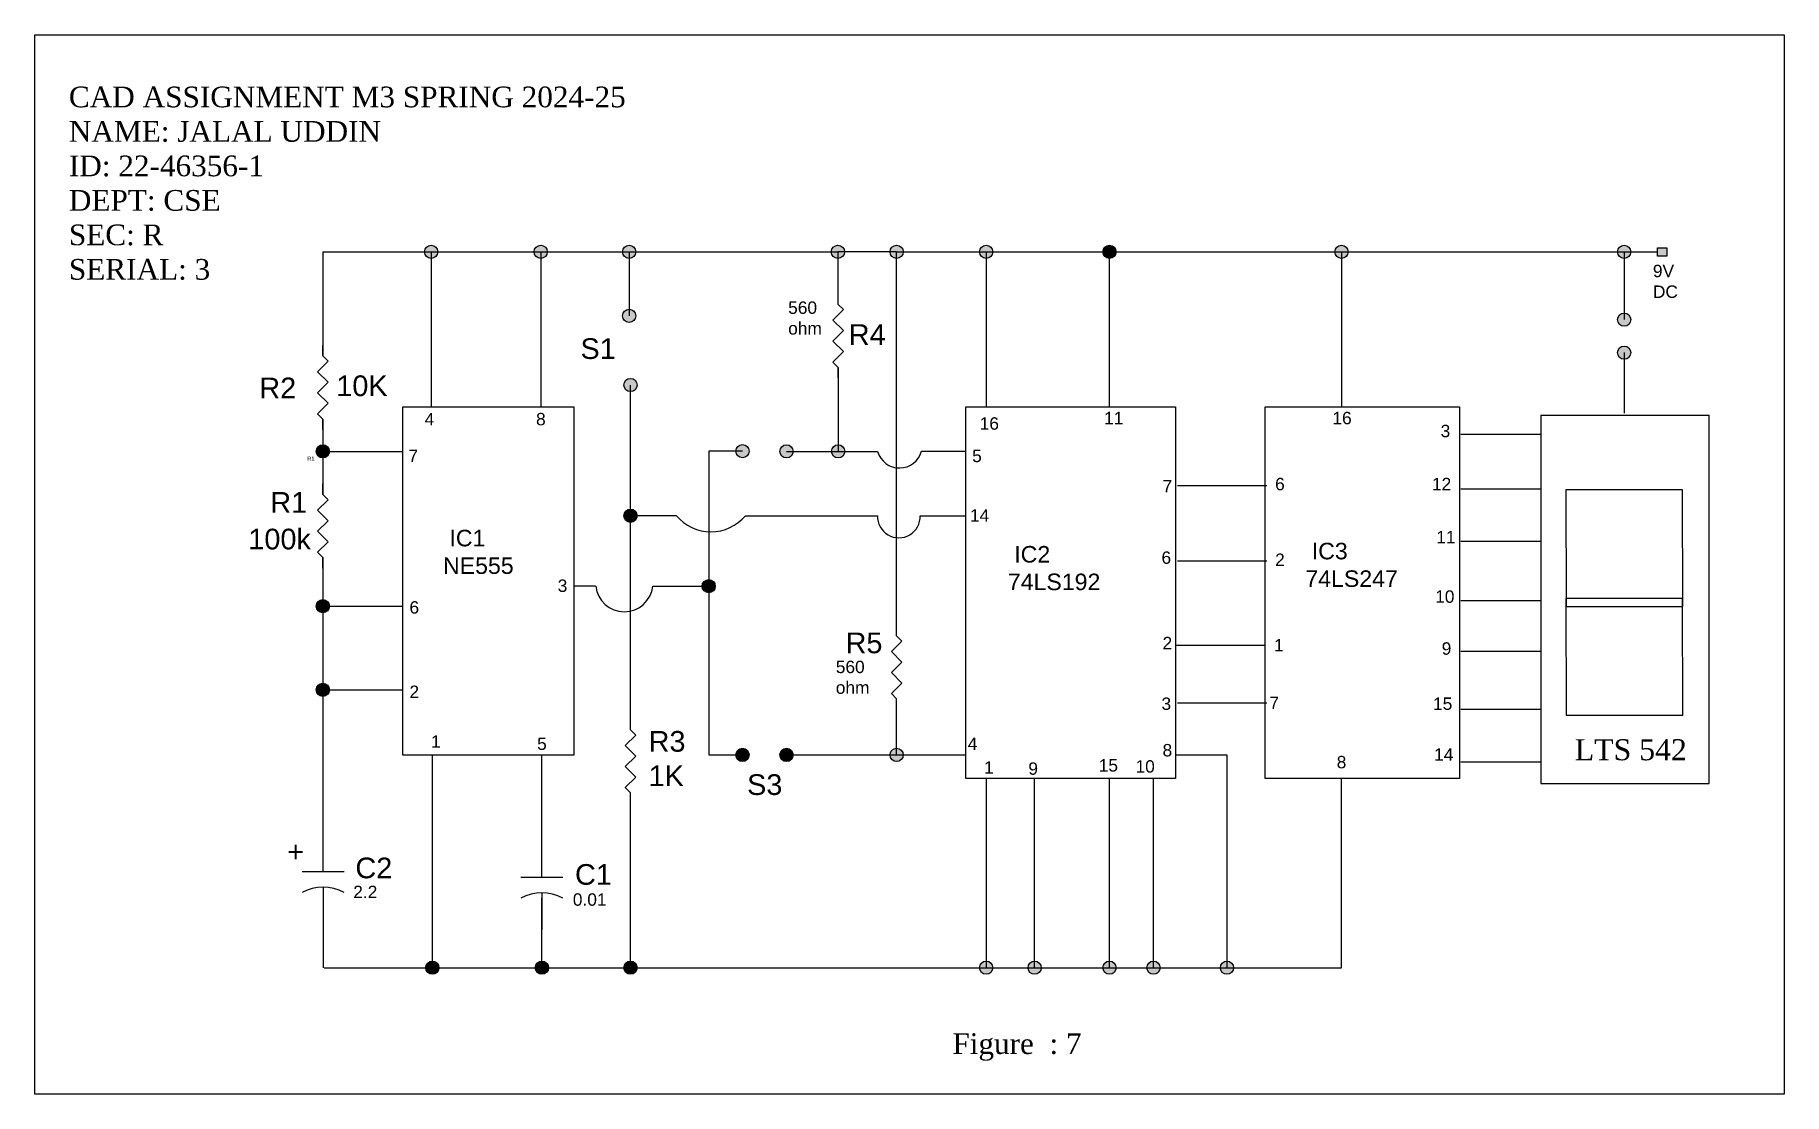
# Model space of a CAD drawing. Header units: inches. Extents: x 43 to 255, y 0 to 128.
import ezdxf

# ---------------------------------------------------------------- set-up
doc = ezdxf.new("R2010")
doc.units = ezdxf.units.IN
doc.header["$MEASUREMENT"] = 0
doc.styles.get("Standard").update_dxf_attribs({"font": 'Arial.ttf'})

# ---------------------------------------------------------------- blocks, each defined once
blk = doc.blocks.new('Resistor')
at = {"color": 7}
blk.add_lwpolyline([(0, 0), (0.05, 0), (0.075, 0.025), (0.125, -0.025), (0.175, 0.025), (0.225, -0.025), (0.275, 0.025), (0.325, -0.025), (0.35, 0), (0.4, 0)], dxfattribs=at)
blk = doc.blocks.new('Capacitor')
at = {"color": 7}
for p, q in [((0.15, -0.1), (0.15, 0.1)), ((0.15, 0), (0, 0)), ((0.225, 0), (0.4, 0))]:
    blk.add_line(p, q, dxfattribs=at)
blk.add_arc((0.4375, 0), 0.2125, 151.9275, 208.0725, dxfattribs=at)

msp = doc.modelspace()

# ---------------------------------------------------------------- hatches: boundary and pattern name
h = msp.add_hatch(color=256)
h.paths.add_polyline_path([(92.08, 101.81), (91.28, 101.81), (90.48, 101.81, 1)])
h.paths.add_polyline_path([(90.48, 101.81), (91.28, 101.81), (92.08, 101.81, 1)])
h.paths.add_polyline_path([(105.33, 101.81), (104.53, 101.81), (103.73, 101.81, 1)])
h.paths.add_polyline_path([(103.73, 101.81), (104.53, 101.81), (105.33, 101.81, 1)])
h.paths.add_polyline_path([(115.24, 101.81), (114.44, 101.81, 0.414214), (115.24, 101.01)], flags=17)
h.paths.add_polyline_path([(114.44, 101.81), (115.24, 101.81), (115.24, 101.01, 0.414214), (116.04, 101.81, 1)])
h = msp.add_hatch(color=256)
h.paths.add_polyline_path([(116.04, 94.08, 1), (114.44, 94.08, 1)])
h.paths.add_polyline_path([(114.6, 85.71, 1), (116.2, 85.71, 1)])
h.paths.add_polyline_path([(128.14, 77.72, 1), (129.74, 77.72, 1)])
h.paths.add_polyline_path([(133.46, 77.69, 1), (135.06, 77.69, 1)])
h.paths.add_polyline_path([(140.51, 78.49, 0.414214), (139.71, 77.69), (140.51, 77.69)])
h.paths.add_polyline_path([(140.51, 78.49), (140.51, 77.69), (141.31, 77.69, 0.414214)])
h.paths.add_polyline_path([(141.31, 77.69), (139.71, 77.69, 1)])
h.paths.add_polyline_path([(140.48, 101.81), (139.68, 101.81, 0.414214), (140.48, 101.01)])
h.paths.add_polyline_path([(141.28, 101.81), (140.48, 101.81), (140.48, 101.01, 0.414214)])
h.paths.add_polyline_path([(139.68, 101.81), (140.48, 101.81), (141.28, 101.81, 1)])
h.paths.add_polyline_path([(146.78, 101.81), (147.58, 101.81), (148.38, 101.81, 1)])
h.paths.add_polyline_path([(147.58, 101.81), (146.78, 101.81, 0.414214), (147.58, 101.01)])
h.paths.add_polyline_path([(148.38, 101.81), (147.58, 101.81), (147.58, 101.01, 0.414214)])
h.paths.add_polyline_path([(158.41, 101.81), (157.61, 101.81, 0.414214), (158.41, 101.01)])
h.paths.add_polyline_path([(159.21, 101.81), (158.41, 101.81), (158.41, 101.01, 0.414214)])
h.paths.add_polyline_path([(157.61, 101.81), (158.41, 101.81), (159.21, 101.81, 1)])
h = msp.add_hatch(color=256)
h.paths.add_polyline_path([(172.53, 101.81), (173.33, 101.81), (174.13, 101.81, 1)])
h.paths.add_polyline_path([(173.33, 101.81), (172.53, 101.81, 0.414214), (173.33, 101.01)])
h.paths.add_polyline_path([(174.13, 101.81), (173.33, 101.81), (173.33, 101.01, 0.414214)])
h = msp.add_hatch(color=256)
h.paths.add_polyline_path([(201.38, 101.81), (200.58, 101.81, 0.414214), (201.38, 101.01)])
h.paths.add_polyline_path([(202.18, 101.81), (201.38, 101.81), (201.38, 101.01, 0.414214)])
h.paths.add_polyline_path([(200.58, 101.81), (201.38, 101.81), (202.18, 101.81, 1)])
h.paths.add_polyline_path([(236.36, 93.61, 1), (234.76, 93.61, 1)])
h.paths.add_polyline_path([(234.76, 89.62, 1), (236.36, 89.62, 1)])
h = msp.add_hatch(color=256)
h.paths.add_polyline_path([(234.76, 101.81), (235.56, 101.81), (236.36, 101.81, 1)])
h.paths.add_polyline_path([(236.36, 101.81), (235.56, 101.81), (235.56, 101.01, 0.414214)])
h.paths.add_polyline_path([(235.56, 101.81), (234.76, 101.81, 0.414214), (235.56, 101.01)])
h.paths.add_polyline_path([(240.74, 102.31), (239.6, 102.31), (239.6, 101.27), (240.74, 101.27)])
h = msp.add_hatch(color=256)
h.paths.add_polyline_path([(78.19, 78.49), (78.19, 77.69), (78.99, 77.69, 0.414214)])
h.paths.add_polyline_path([(78.99, 77.69), (78.19, 77.69), (78.19, 76.89, 0.414904)])
h.paths.add_polyline_path([(78.19, 77.69), (78.19, 78.49, 0.414214), (77.39, 77.69, 0.413524), (78.19, 76.89)])
h = msp.add_hatch(color=256)
h.paths.add_polyline_path([(115.4, 70.71), (115.4, 69.91), (116.2, 69.91, 0.414214)])
h.paths.add_polyline_path([(116.2, 69.91), (115.4, 69.91), (115.4, 69.11, 0.414214)])
h.paths.add_polyline_path([(115.4, 70.71, 0.414214), (114.6, 69.91, 0.414214), (115.4, 69.11)])
h = msp.add_hatch(color=256)
h.paths.add_polyline_path([(124.85, 62.2, 0.414214), (124.05, 61.4), (124.85, 61.4)])
h.paths.add_polyline_path([(124.85, 61.4), (124.05, 61.4, 0.414214), (124.85, 60.6)])
h.paths.add_polyline_path([(124.85, 62.2), (124.85, 60.6, 0.414214), (125.65, 61.4, 0.414214)])
h = msp.add_hatch(color=256)
h.paths.add_polyline_path([(78.18, 59.78), (78.18, 58.98), (78.98, 58.98, 0.414214)])
h.paths.add_polyline_path([(78.98, 58.98), (78.18, 58.98), (78.18, 58.18, 0.414214)])
h.paths.add_polyline_path([(78.18, 58.98), (78.18, 59.78, 0.414214), (77.38, 58.98, 0.414214), (78.18, 58.18)])
h = msp.add_hatch(color=256)
h.paths.add_polyline_path([(78.18, 49.66), (78.18, 48.86), (78.98, 48.86, 0.414214)])
h.paths.add_polyline_path([(78.98, 48.86), (78.18, 48.86), (78.18, 48.06, 0.414214)])
h.paths.add_polyline_path([(78.18, 48.86), (78.18, 49.66, 0.414214), (77.38, 48.86, 0.414214), (78.18, 48.06)])
for points in [[(128.14, 41, 1), (129.74, 41, 1)], [(133.46, 41, 1), (135.06, 41, 1)]]:
    msp.add_hatch(color=256).paths.add_polyline_path(points)
h = msp.add_hatch(color=256)
h.paths.add_polyline_path([(147.58, 41.8, 0.414214), (146.78, 41), (147.58, 41)])
h.paths.add_polyline_path([(147.58, 41.8), (147.58, 41), (148.38, 41, 0.414214)])
h.paths.add_polyline_path([(148.38, 41), (147.58, 41), (146.78, 41, 1)])
h.paths.add_polyline_path([(158.41, 16.08, 0.414214), (157.61, 15.28), (158.41, 15.28)])
h.paths.add_polyline_path([(158.41, 16.08), (158.41, 15.28), (159.21, 15.28, 0.414214)])
h.paths.add_polyline_path([(159.21, 15.28), (158.41, 15.28), (157.61, 15.28, 1)])
h.paths.add_polyline_path([(164.27, 16.08, 0.414214), (163.47, 15.28), (164.27, 15.28)])
h.paths.add_polyline_path([(164.27, 16.08), (164.27, 15.28), (165.07, 15.28, 0.414214)])
h.paths.add_polyline_path([(165.07, 15.28), (164.27, 15.28), (163.47, 15.28, 1)])
h.paths.add_polyline_path([(173.33, 16.08, 0.414214), (172.53, 15.28), (173.33, 15.28)])
h.paths.add_polyline_path([(173.33, 16.08), (173.33, 15.28), (174.13, 15.28, 0.414214)])
h.paths.add_polyline_path([(174.13, 15.28), (173.33, 15.28), (172.53, 15.28, 1)])
h.paths.add_polyline_path([(178.65, 16.08, 0.414214), (177.85, 15.28), (178.65, 15.28)])
h.paths.add_polyline_path([(178.65, 16.08), (178.65, 15.28), (179.45, 15.28, 0.414214)])
h.paths.add_polyline_path([(179.45, 15.28), (178.65, 15.28), (177.85, 15.28, 1)])
h.paths.add_polyline_path([(187.53, 16.08, 0.414214), (186.73, 15.28), (187.53, 15.28)])
h.paths.add_polyline_path([(187.53, 16.08), (187.53, 15.28), (188.33, 15.28, 0.414214)])
h.paths.add_polyline_path([(188.33, 15.28), (187.53, 15.28), (186.73, 15.28, 1)])
h = msp.add_hatch(color=256)
h.paths.add_polyline_path([(91.43, 16.08), (91.43, 15.28), (92.23, 15.28, 0.414214)])
h.paths.add_polyline_path([(91.43, 16.08, 0.414214), (90.63, 15.28), (91.43, 15.28)])
h.paths.add_polyline_path([(92.23, 15.28), (91.43, 15.28), (90.63, 15.28, 1)])
h = msp.add_hatch(color=256)
h.paths.add_polyline_path([(104.68, 16.08), (104.68, 15.28), (105.48, 15.28, 0.414703)])
h.paths.add_polyline_path([(104.68, 16.08, 0.413724), (103.88, 15.28), (104.68, 15.28)])
h.paths.add_polyline_path([(105.48, 15.28), (104.68, 15.28), (103.88, 15.28, 1)])
h = msp.add_hatch(color=256)
h.paths.add_polyline_path([(115.4, 16.08), (115.4, 15.28), (116.2, 15.28, 0.414214)])
h.paths.add_polyline_path([(115.4, 16.08, 0.414214), (114.6, 15.28), (115.4, 15.28)])
h.paths.add_polyline_path([(116.2, 15.28), (115.4, 15.28), (114.6, 15.28, 1)])

# ---------------------------------------------------------------- linework, layer by layer
for p, q in [((78.18, 101.81), (78.18, 89.32)), ((78.18, 101.81), (91.28, 101.81)), ((91.28, 101.81), (104.53, 101.81)), ((91.28, 101.81), (91.28, 83.07)), ((104.53, 101.81), (115.24, 101.81)), ((104.53, 101.81), (104.53, 83.07)), ((115.24, 101.81), (115.24, 94.08)), ((115.24, 101.81), (140.48, 101.81)), ((140.48, 101.81), (140.48, 95.46)), ((147.58, 101.81), (140.48, 101.81)), ((147.58, 55.39), (147.58, 101.81)), ((147.58, 101.81), (158.41, 101.81)), ((158.41, 101.81), (158.41, 83.07)), ((158.41, 101.81), (173.33, 101.81)), ((173.33, 83.07), (173.33, 101.81)), ((173.33, 101.81), (201.38, 101.81)), ((201.38, 101.81), (201.38, 83.07)), ((201.38, 101.81), (235.56, 101.81)), ((235.56, 101.81), (235.56, 93.61)), ((235.56, 101.81), (239.59, 101.81)), ((235.56, 89.62), (235.56, 82.29)), ((140.51, 87.84), (140.51, 77.69)), ((115.4, 71.34), (115.4, 85.71)), ((78.19, 81.6), (78.19, 77.69)), ((225.49, 82.05), (225.49, 75.69)), ((225.49, 82.05), (245.83, 82.05)), ((245.83, 37.56), (245.83, 82.05)), ((225.49, 79.72), (215.82, 79.72)), ((78.19, 77.69), (78.18, 72.48)), ((78.19, 77.69), (87.86, 77.69)), ((128.94, 77.72), (124.85, 77.72)), ((124.85, 77.72), (124.85, 41)), ((134.26, 77.69), (145.27, 77.69)), ((150.6, 77.72), (155.93, 77.72)), ((225.49, 75.69), (225.49, 69.34)), ((181.55, 73.55), (192.37, 73.55)), ((225.49, 73.14), (215.82, 73.14)), ((115.4, 44.04), (115.4, 71.34)), ((120.95, 69.91), (115.4, 69.91)), ((129.29, 69.91), (145.27, 69.91)), ((150.42, 69.91), (155.93, 69.91)), ((225.49, 69.34), (225.49, 62.98)), ((225.49, 66.78), (215.82, 66.78)), ((78.18, 64.86), (78.18, 58.98)), ((181.55, 64.44), (192.37, 64.44)), ((111.18, 61.4), (108.55, 61.4)), ((118.11, 61.4), (124.85, 61.4)), ((225.49, 62.98), (225.49, 56.63)), ((225.49, 59.63), (215.82, 59.63)), ((78.18, 58.98), (78.18, 48.86)), ((78.18, 58.98), (87.86, 58.98)), ((225.49, 56.63), (225.49, 50.27)), ((181.34, 54.28), (192.16, 54.28)), ((225.49, 53.5), (215.82, 53.5)), ((78.18, 48.86), (78.18, 28.94)), ((78.18, 48.86), (87.86, 48.86)), ((225.49, 50.27), (225.49, 43.91)), ((181.55, 47.3), (192.37, 47.3)), ((147.58, 41), (147.58, 46.5)), ((225.49, 46.47), (215.82, 46.47)), ((225.49, 43.91), (225.49, 37.56)), ((91.43, 15.28), (91.43, 40.98)), ((104.67, 26.24), (104.67, 40.98)), ((124.85, 41), (128.94, 41)), ((134.26, 41), (147.58, 41)), ((147.58, 41), (155.93, 41)), ((181.32, 41), (187.53, 41)), ((187.53, 41), (187.53, 15.28)), ((158.41, 38.16), (158.41, 15.28)), ((164.27, 15.28), (164.27, 38.16)), ((173.33, 15.28), (173.33, 38.16)), ((178.65, 15.28), (178.65, 38.16)), ((201.38, 15.28), (201.38, 38.16)), ((225.49, 40.11), (215.82, 40.11)), ((225.49, 37.56), (245.83, 37.56)), ((115.4, 15.28), (115.4, 35.15)), ((78.21, 24.27), (78.21, 15.28)), ((104.68, 15.28), (104.67, 23.7)), ((78.33, 15.28), (91.43, 15.28)), ((91.43, 15.28), (104.68, 15.28)), ((104.68, 15.28), (115.4, 15.28)), ((115.4, 15.28), (158.41, 15.28)), ((158.41, 15.28), (164.27, 15.28)), ((164.27, 15.28), (173.33, 15.28)), ((173.33, 15.28), (178.65, 15.28)), ((178.65, 15.28), (187.53, 15.28)), ((187.53, 15.28), (201.38, 15.28))]:
    msp.add_line(p, q)
for points in [[(43.37, 128.02), (43.37, 128.02), (43.37, 128.02), (43.37, 128.02)], [(43.37, 128.02), (254.9, 128.02), (254.9, 0.01), (43.37, 0.01)], [(239.6, 102.31), (240.74, 102.31), (240.74, 101.27), (239.6, 101.27)], [(87.86, 83.07), (108.55, 83.07), (108.55, 40.98), (87.86, 40.98)], [(155.93, 83.07), (181.32, 83.07), (181.32, 38.16), (155.93, 38.16)], [(192.14, 83.07), (215.65, 83.07), (215.65, 38.16), (192.14, 38.16)], [(228.53, 73.05), (228.54, 58.95), (242.65, 58.95), (242.64, 73.06)], [(228.53, 59.9), (228.54, 45.79), (242.65, 45.8), (242.64, 59.91)]]:
    msp.add_lwpolyline(points, close=True)
for centre in [(91.28, 101.81), (104.53, 101.81), (115.24, 101.81), (140.48, 101.81), (147.58, 101.81), (158.41, 101.81), (173.33, 101.81), (201.38, 101.81), (235.56, 101.81), (115.24, 94.08), (235.56, 93.61), (235.56, 89.62), (115.4, 85.71), (78.19, 77.69), (128.94, 77.72), (134.26, 77.69), (140.51, 77.69), (115.4, 69.91), (124.85, 61.4), (78.18, 58.98), (78.18, 48.86), (128.94, 41), (134.26, 41), (147.58, 41), (91.43, 15.28), (104.68, 15.28), (115.4, 15.28), (158.41, 15.28), (164.27, 15.28), (173.33, 15.28), (178.65, 15.28), (187.53, 15.28)]:
    msp.add_circle(centre, 0.8)
for centre, radius, start, end in [((147.93, 78.44), 2.76, 195.7969, 344.8939), ((125.12, 73.42), 5.45, 220.0675, 319.9325), ((147.85, 69.82), 2.58, 178.073, 1.927), ((114.64, 61.79), 3.48, 186.382, 353.618)]:
    msp.add_arc(centre, radius, start, end)

# ---------------------------------------------------------------- block references
for name, p, xscale, yscale, zscale, rotation in [('Resistor', (140.51, 86.57), 25.40000000000001, 25.40000000000001, 25.40000000000001, 89.99999999999962), ('Resistor', (78.19, 80.33), 25.40000000000001, 25.40000000000001, 25.40000000000001, 89.99999999999962), ('Resistor', (78.18, 63.59), 25.40000000000001, 25.40000000000001, 25.40000000000001, 89.99999999999962), ('Resistor', (147.58, 46.5), 25.40000000000001, 25.40000000000001, 25.40000000000001, 89.99999999999962), ('Resistor', (115.4, 35.15), 25.40000000000001, 25.40000000000001, 25.40000000000001, 89.99999999999962), ('Capacitor', (78.21, 30.71), 25.39999999999998, 25.39999999999998, 25.39999999999998, 270), ('Capacitor', (104.67, 30.05), 25.39999999999998, 25.39999999999998, 25.39999999999998, 270)]:
    msp.add_blockref(name, p, dxfattribs=dict(xscale=xscale, yscale=yscale, zscale=zscale, rotation=rotation))

# ---------------------------------------------------------------- texts
at = {"char_height": 2.5, "attachment_point": 1}
for s, insert in [('{\\fTimes New Roman|b0|i0|c0|p0;\\C1;CAD ASSIGNMENT M3 SPRING 2024-25\\PNAME: \\C250;JALAL UDDIN\\P\\C1;ID: \\C250;22-46356-1\\P\\C1;DEPT: \\C250;CSE\\P\\C1;SEC:\\C250; R\\C1;\\PSERIAL: \\C250;3}', (47.47, 121.78)), ('{\\fTimes New Roman|b0|i0|c0|p0;\\C5;Figure  : 7}', (154.32, 7.35))]:
    msp.add_mtext(s, dxfattribs=dict(at, insert=insert))
at = {"attachment_point": 1}
for s, insert, char_height, width in [('9V\\PDC', (239.04, 100.24), 1.5, 27.6971), ('560\\Pohm', (134.46, 95.81), 1.5, 18.4502), ('S1', (109.34, 91.36), 2.5, 25.7779), ('R4', (141.79, 93.06), 2.5, 19.8896), ('10K', (79.81, 86.87), 2.5, 56.6951), ('R2', (70.5, 86.61), 2.5, 59.0907), ('4', (90.5, 82.34), 1.5, 16.4874), ('8', (103.97, 82.34), 1.5, 14.5246), ('16', (157.62, 81.81), 1.5, 18.8428), ('11', (172.67, 82.47), 1.5, 17.4034), ('16', (200.28, 82.47), 1.5, 21.4598), ('3', (213.37, 80.9), 1.5, 19.7587), ('R1', (76.29, 77.06), 0.5, 5.3892), ('7', (88.53, 77.89), 1.5, 16.2257), ('5', (156.71, 77.89), 1.5, 12.6927), ('7', (179.74, 74.23), 1.5, 18.0576), ('6', (193.35, 74.49), 1.5, 17.6651), ('12', (212.32, 74.49), 1.5, 19.7587), ('R1', (71.83, 72.77), 2.5, 69.7376), ('14', (156.45, 70.7), 1.5, 18.7119), ('100k', (69.17, 68.34), 2.5, 22.7683), (' IC1\\PNE555', (92.72, 68.21), 2, 25.1237), ('11', (212.84, 68.08), 1.5, 19.6279), (' IC2\\P74LS192', (161.03, 66.25), 2, 26.8248), ('6', (179.61, 65.6), 1.5, 15.5715), (' IC3\\P74LS247', (197.01, 66.64), 2, 28.7876), ('2', (193.35, 65.34), 1.5, 20.6747), ('3', (106.59, 62.2), 1.5, 16.2257), ('6', (88.66, 59.58), 1.5, 17.6651), ('10', (212.71, 60.89), 1.5, 23.2917), ('R5', (141.4, 55.79), 2.5, 18.8428), ('2', (179.74, 55.27), 1.5, 10.3373), ('1', (193.22, 55), 1.5, 18.0576), ('9', (213.5, 54.61), 1.5, 24.2077), ('560\\Pohm', (140.22, 52.39), 1.5, 25.5162), ('2', (88.66, 49.38), 1.5, 14.2629), ('3', (179.61, 47.94), 1.5, 11.6459), ('7', (192.66, 48.04), 1.5, 13.1364), ('15', (212.45, 47.94), 1.5, 17.7959), ('1', (91.28, 43.37), 1.5, 14.1321), ('5', (104.1, 43.1), 1.5, 17.2725), ('R3\\P1K', (117.58, 43.89), 2.5, 20.0204), ('4', (156.18, 43.1), 1.5, 13.2161), ('8', (179.74, 42.32), 1.5, 16.7491), ('{\\fTimes New Roman|b0|i0|c0|p18;LTS 542}', (229.6, 42.9), 2.5423, 37.9833), ('1', (158.15, 40.23), 1.5, 9.4214), ('15', (172.02, 40.49), 1.5, 12.3001), ('10', (176.47, 40.36), 1.5, 15.1789), ('8', (200.8, 40.88), 1.5, 16.7491), ('14', (212.58, 41.8), 1.5, 17.5342), ('S3', (129.49, 38.66), 2.5, 21.9832), ('9', (163.51, 40.1), 1.5, 20.5438), ('+', (73.88, 30.55), 2.5, 21.9832), ('C2', (82.12, 28.59), 2.5, 16.88), ('C1', (108.68, 27.8), 2.5, 21.0673), ('2.2', (81.86, 25.19), 1.5, 24.7311), ('0.01', (108.42, 24.27), 1.5, 21.1981)]:
    msp.add_mtext(s, dxfattribs=dict(at, insert=insert, char_height=char_height, width=width))

doc.saveas('drawing.dxf')
